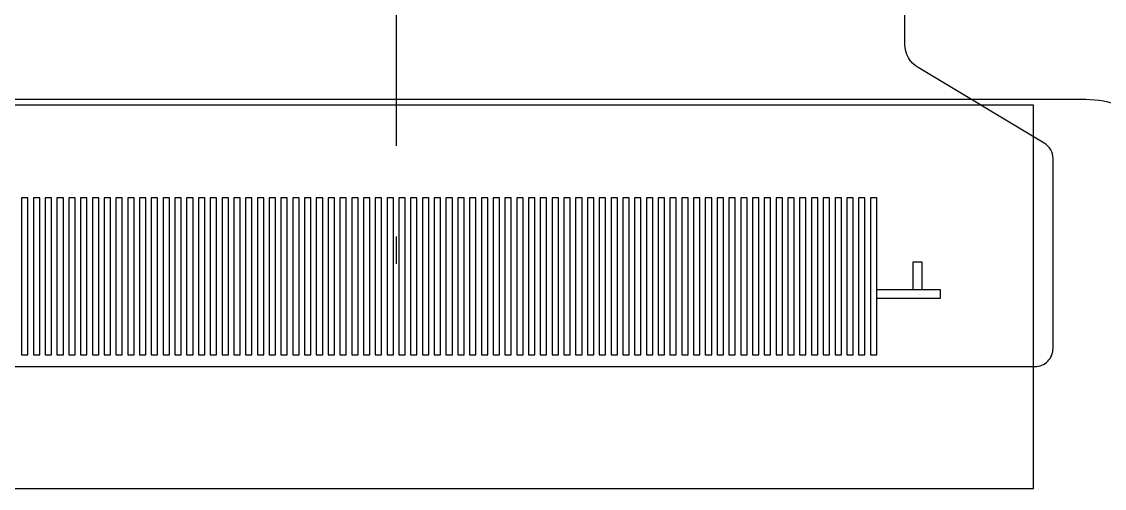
# Model space of a CAD drawing. Header units: inches. Extents: x 1765 to 5217, y -1519 to 441.
# Drawn here: x 4805.84 to 4817.78, y -1309.21 to -1304.06 of the extents above; entities that cross this region are included whole.
import ezdxf

# ---------------------------------------------------------------- set-up
doc = ezdxf.new("R2010")
doc.units = ezdxf.units.IN
doc.header["$MEASUREMENT"] = 0
doc.linetypes.add('ACISOTGB', pattern=[9, 4, -1, 1, -1, 1, -1])
doc.layers.add('EMI', color=5, linetype='Continuous', lineweight=5)
doc.layers.add('FPC', color=7, linetype='Continuous')

msp = doc.modelspace()

# ---------------------------------------------------------------- linework, layer by layer
at = {"color": 1, "linetype": 'ACISOTGB'}
msp.add_line((4809.966, -1247.432), (4809.966, -1306.735), dxfattribs=at)
msp.add_line((4809.966, -1247.432), (4809.966, -1306.735), dxfattribs=at)
msp.add_lwpolyline([(4802.921, -1307.867), (4817.011, -1307.867, 0.414214), (4817.211, -1307.667), (4817.211, -1305.573, 0.263643), (4817.114, -1305.401), (4815.722, -1304.568, -0.263643), (4815.576, -1304.31), (4815.576, -1300.903, 0.315299), (4815.379, -1300.621), (4814.966, -1300.471, -0.315299), (4814.769, -1300.189), (4814.769, -1298.759, -0.254671), (4814.906, -1298.507), (4815.214, -1298.308, 0.254671), (4815.305, -1298.14), (4815.305, -1297.99, 0.414214), (4815.105, -1297.79), (4804.827, -1297.79, 0.414214)], format="xyb")
at = {"color": 0}
for points in [[(4805.836, -1307.737), (4805.906, -1307.737), (4805.906, -1306.005), (4805.836, -1306.005)], [(4805.966, -1307.737), (4806.036, -1307.737), (4806.036, -1306.005), (4805.966, -1306.005)], [(4806.096, -1307.737), (4806.166, -1307.737), (4806.166, -1306.005), (4806.096, -1306.005)], [(4806.226, -1307.737), (4806.296, -1307.737), (4806.296, -1306.005), (4806.226, -1306.005)], [(4806.356, -1307.737), (4806.426, -1307.737), (4806.426, -1306.005), (4806.356, -1306.005)], [(4806.486, -1307.737), (4806.556, -1307.737), (4806.556, -1306.005), (4806.486, -1306.005)], [(4806.616, -1307.737), (4806.686, -1307.737), (4806.686, -1306.005), (4806.616, -1306.005)], [(4806.746, -1307.737), (4806.816, -1307.737), (4806.816, -1306.005), (4806.746, -1306.005)], [(4806.876, -1307.737), (4806.946, -1307.737), (4806.946, -1306.005), (4806.876, -1306.005)], [(4807.006, -1307.737), (4807.076, -1307.737), (4807.076, -1306.005), (4807.006, -1306.005)], [(4807.136, -1307.737), (4807.206, -1307.737), (4807.206, -1306.005), (4807.136, -1306.005)], [(4807.266, -1307.737), (4807.336, -1307.737), (4807.336, -1306.005), (4807.266, -1306.005)], [(4807.396, -1307.737), (4807.466, -1307.737), (4807.466, -1306.005), (4807.396, -1306.005)], [(4807.526, -1307.737), (4807.596, -1307.737), (4807.596, -1306.005), (4807.526, -1306.005)], [(4807.656, -1307.737), (4807.726, -1307.737), (4807.726, -1306.005), (4807.656, -1306.005)], [(4807.786, -1307.737), (4807.856, -1307.737), (4807.856, -1306.005), (4807.786, -1306.005)], [(4807.916, -1307.737), (4807.986, -1307.737), (4807.986, -1306.005), (4807.916, -1306.005)], [(4808.046, -1307.737), (4808.116, -1307.737), (4808.116, -1306.005), (4808.046, -1306.005)], [(4808.176, -1307.737), (4808.246, -1307.737), (4808.246, -1306.005), (4808.176, -1306.005)], [(4808.306, -1307.737), (4808.376, -1307.737), (4808.376, -1306.005), (4808.306, -1306.005)], [(4808.436, -1307.737), (4808.506, -1307.737), (4808.506, -1306.005), (4808.436, -1306.005)], [(4808.566, -1307.737), (4808.636, -1307.737), (4808.636, -1306.005), (4808.566, -1306.005)], [(4808.696, -1307.737), (4808.766, -1307.737), (4808.766, -1306.005), (4808.696, -1306.005)], [(4808.826, -1307.737), (4808.896, -1307.737), (4808.896, -1306.005), (4808.826, -1306.005)], [(4808.956, -1307.737), (4809.026, -1307.737), (4809.026, -1306.005), (4808.956, -1306.005)], [(4809.086, -1307.737), (4809.156, -1307.737), (4809.156, -1306.005), (4809.086, -1306.005)], [(4809.216, -1307.737), (4809.286, -1307.737), (4809.286, -1306.005), (4809.216, -1306.005)], [(4809.346, -1307.737), (4809.416, -1307.737), (4809.416, -1306.005), (4809.346, -1306.005)], [(4809.476, -1307.737), (4809.546, -1307.737), (4809.546, -1306.005), (4809.476, -1306.005)], [(4809.606, -1307.737), (4809.676, -1307.737), (4809.676, -1306.005), (4809.606, -1306.005)], [(4809.736, -1307.737), (4809.806, -1307.737), (4809.806, -1306.005), (4809.736, -1306.005)], [(4809.866, -1307.737), (4809.936, -1307.737), (4809.936, -1306.005), (4809.866, -1306.005)], [(4809.996, -1307.737), (4810.066, -1307.737), (4810.066, -1306.005), (4809.996, -1306.005)], [(4810.126, -1307.737), (4810.196, -1307.737), (4810.196, -1306.005), (4810.126, -1306.005)], [(4810.256, -1307.737), (4810.326, -1307.737), (4810.326, -1306.005), (4810.256, -1306.005)], [(4810.386, -1307.737), (4810.456, -1307.737), (4810.456, -1306.005), (4810.386, -1306.005)], [(4810.516, -1307.737), (4810.586, -1307.737), (4810.586, -1306.005), (4810.516, -1306.005)], [(4810.646, -1307.737), (4810.716, -1307.737), (4810.716, -1306.005), (4810.646, -1306.005)], [(4810.776, -1307.737), (4810.846, -1307.737), (4810.846, -1306.005), (4810.776, -1306.005)], [(4810.906, -1307.737), (4810.976, -1307.737), (4810.976, -1306.005), (4810.906, -1306.005)], [(4811.036, -1307.737), (4811.106, -1307.737), (4811.106, -1306.005), (4811.036, -1306.005)], [(4811.166, -1307.737), (4811.236, -1307.737), (4811.236, -1306.005), (4811.166, -1306.005)], [(4811.296, -1307.737), (4811.366, -1307.737), (4811.366, -1306.005), (4811.296, -1306.005)], [(4811.426, -1307.737), (4811.496, -1307.737), (4811.496, -1306.005), (4811.426, -1306.005)], [(4811.556, -1307.737), (4811.626, -1307.737), (4811.626, -1306.005), (4811.556, -1306.005)], [(4811.686, -1307.737), (4811.756, -1307.737), (4811.756, -1306.005), (4811.686, -1306.005)], [(4811.816, -1307.737), (4811.886, -1307.737), (4811.886, -1306.005), (4811.816, -1306.005)], [(4811.946, -1307.737), (4812.016, -1307.737), (4812.016, -1306.005), (4811.946, -1306.005)], [(4812.076, -1307.737), (4812.146, -1307.737), (4812.146, -1306.005), (4812.076, -1306.005)], [(4812.206, -1307.737), (4812.276, -1307.737), (4812.276, -1306.005), (4812.206, -1306.005)], [(4812.336, -1307.737), (4812.406, -1307.737), (4812.406, -1306.005), (4812.336, -1306.005)], [(4812.466, -1307.737), (4812.536, -1307.737), (4812.536, -1306.005), (4812.466, -1306.005)], [(4812.596, -1307.737), (4812.666, -1307.737), (4812.666, -1306.005), (4812.596, -1306.005)], [(4812.726, -1307.737), (4812.796, -1307.737), (4812.796, -1306.005), (4812.726, -1306.005)], [(4812.856, -1307.737), (4812.926, -1307.737), (4812.926, -1306.005), (4812.856, -1306.005)], [(4812.986, -1307.737), (4813.056, -1307.737), (4813.056, -1306.005), (4812.986, -1306.005)], [(4813.116, -1307.737), (4813.186, -1307.737), (4813.186, -1306.005), (4813.116, -1306.005)], [(4813.246, -1307.737), (4813.316, -1307.737), (4813.316, -1306.005), (4813.246, -1306.005)], [(4813.376, -1307.737), (4813.446, -1307.737), (4813.446, -1306.005), (4813.376, -1306.005)], [(4813.506, -1307.737), (4813.576, -1307.737), (4813.576, -1306.005), (4813.506, -1306.005)], [(4813.636, -1307.737), (4813.706, -1307.737), (4813.706, -1306.005), (4813.636, -1306.005)], [(4813.766, -1307.737), (4813.836, -1307.737), (4813.836, -1306.005), (4813.766, -1306.005)], [(4813.896, -1307.737), (4813.966, -1307.737), (4813.966, -1306.005), (4813.896, -1306.005)], [(4814.026, -1307.737), (4814.096, -1307.737), (4814.096, -1306.005), (4814.026, -1306.005)], [(4814.156, -1307.737), (4814.226, -1307.737), (4814.226, -1306.005), (4814.156, -1306.005)], [(4814.286, -1307.737), (4814.356, -1307.737), (4814.356, -1306.005), (4814.286, -1306.005)], [(4814.416, -1307.737), (4814.486, -1307.737), (4814.486, -1306.005), (4814.416, -1306.005)], [(4814.546, -1307.737), (4814.616, -1307.737), (4814.616, -1306.005), (4814.546, -1306.005)], [(4814.676, -1307.737), (4814.746, -1307.737), (4814.746, -1306.005), (4814.676, -1306.005)], [(4814.806, -1307.737), (4814.876, -1307.737), (4814.876, -1306.005), (4814.806, -1306.005)], [(4814.936, -1307.737), (4815.006, -1307.737), (4815.006, -1306.005), (4814.936, -1306.005)], [(4815.066, -1307.737), (4815.136, -1307.737), (4815.136, -1306.004), (4815.066, -1306.004)], [(4815.196, -1307.737), (4815.266, -1307.737), (4815.266, -1306.004), (4815.196, -1306.004)], [(4815.666, -1307.017), (4815.766, -1307.017), (4815.766, -1306.717), (4815.666, -1306.717)], [(4815.266, -1307.017), (4815.966, -1307.017), (4815.966, -1307.117), (4815.266, -1307.117)]]:
    msp.add_lwpolyline(points, close=True, dxfattribs=at)
at = {"layer": 'EMI', "lineweight": -3}
msp.add_lwpolyline([(4816.995, -1304.984), (4802.967, -1304.984), (4802.967, -1309.212), (4816.995, -1309.212)], close=True, dxfattribs=at)
at = {"layer": 'FPC', "color": 2, "lineweight": -3}
msp.add_lwpolyline([(4803.405, -1304.917), (4817.572, -1304.917, -0.414214), (4818.572, -1305.917)], format="xyb", dxfattribs=at)

doc.saveas('drawing.dxf')
